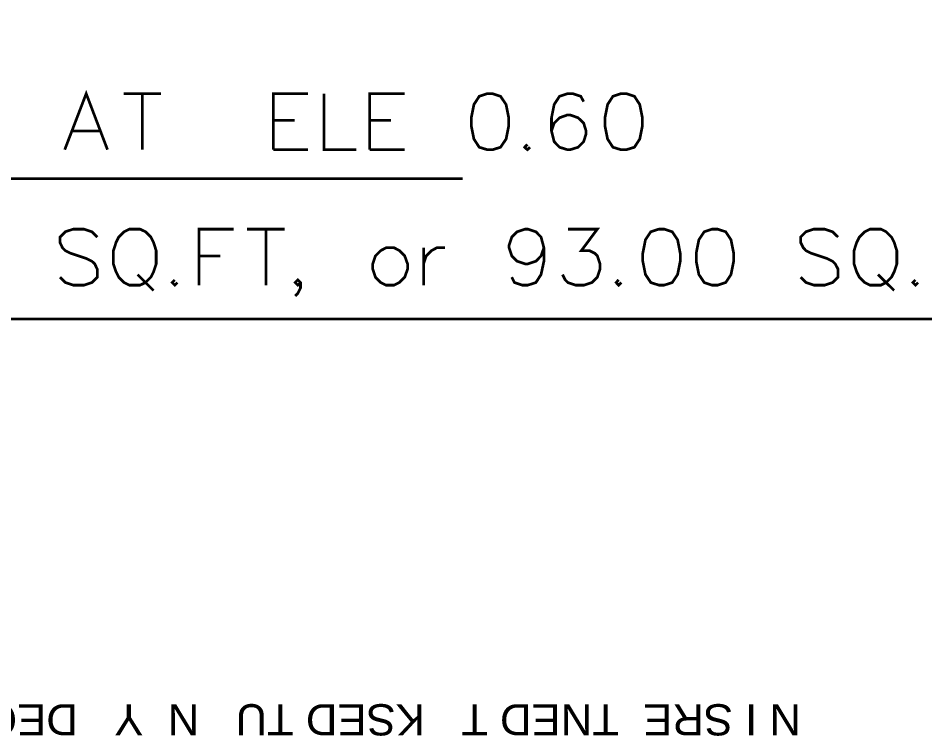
# Model space of a CAD drawing. Header units: millimetres. Extents: x 2845 to 3257, y 1294 to 1582.
# Drawn here: x 2929.4 to 3013.5, y 1294 to 1360.6 of the extents above; entities that cross this region are included whole.
import ezdxf

# ---------------------------------------------------------------- set-up
doc = ezdxf.new("R2010")
doc.units = ezdxf.units.MM
doc.layers.add('P', color=7, linetype='Continuous')
doc.layers.add('T', color=7, linetype='Continuous')
doc.styles.get("Standard").update_dxf_attribs({"font": 'arial.ttf'})

msp = doc.modelspace()

# ---------------------------------------------------------------- linework, layer by layer
at = {"layer": 'P', "const_width": 0.254}
for points in [[(2845.856, 1542.562), (3256.172, 1542.562), (3256.172, 1332.694), (2845.856, 1332.694), (2845.856, 1542.562)], [(2933.715, 1348.411), (2935.708, 1353.614), (2937.684, 1348.411)], [(2939.183, 1353.614), (2942.658, 1353.614)], [(2940.912, 1353.614), (2940.912, 1348.411)], [(2953.065, 1348.411), (2953.065, 1353.614), (2956.293, 1353.614)], [(2957.775, 1353.614), (2957.775, 1348.411), (2960.756, 1348.411)], [(2962.008, 1348.411), (2962.008, 1353.614), (2965.236, 1353.614)], [(2972.909, 1353.614), (2972.168, 1353.367), (2971.674, 1352.609), (2971.427, 1351.374), (2971.427, 1350.633), (2971.674, 1349.398), (2972.168, 1348.64), (2972.909, 1348.411), (2973.403, 1348.411), (2974.143, 1348.64), (2974.655, 1349.398), (2974.902, 1350.633), (2974.902, 1351.374), (2974.655, 1352.609), (2974.143, 1353.367), (2973.403, 1353.614), (2972.909, 1353.614)], [(2981.852, 1352.873), (2981.587, 1353.367), (2980.846, 1353.614), (2980.352, 1353.614), (2979.612, 1353.367), (2979.118, 1352.609), (2978.871, 1351.374), (2978.871, 1350.139), (2979.118, 1349.151), (2979.612, 1348.64), (2980.352, 1348.411), (2980.599, 1348.411), (2981.34, 1348.64), (2981.852, 1349.151), (2982.081, 1349.892), (2982.081, 1350.139), (2981.852, 1350.88), (2981.34, 1351.374), (2980.599, 1351.638), (2980.352, 1351.638), (2979.612, 1351.374), (2979.118, 1350.88), (2978.871, 1350.139)], [(2985.309, 1353.614), (2984.568, 1353.367), (2984.074, 1352.609), (2983.827, 1351.374), (2983.827, 1350.633), (2984.074, 1349.398), (2984.568, 1348.64), (2985.309, 1348.411), (2985.82, 1348.411), (2986.561, 1348.64), (2987.055, 1349.398), (2987.302, 1350.633), (2987.302, 1351.374), (2987.055, 1352.609), (2986.561, 1353.367), (2985.82, 1353.614), (2985.309, 1353.614)], [(2953.065, 1351.127), (2955.058, 1351.127)], [(2962.008, 1351.127), (2963.983, 1351.127)], [(2934.474, 1350.139), (2936.943, 1350.139)], [(2953.065, 1348.411), (2956.293, 1348.411)], [(2962.008, 1348.411), (2965.236, 1348.411)], [(2976.631, 1348.904), (2976.384, 1348.64), (2976.631, 1348.411), (2976.878, 1348.64)], [(2872.244, 1345.712), (2970.616, 1345.712)], [(2936.731, 1340.297), (2936.238, 1340.791), (2935.497, 1341.037), (2934.509, 1341.037), (2933.768, 1340.791), (2933.274, 1340.297), (2933.274, 1339.803), (2933.503, 1339.309), (2933.768, 1339.044), (2934.262, 1338.797), (2935.744, 1338.303), (2936.238, 1338.056), (2936.502, 1337.81), (2936.731, 1337.316), (2936.731, 1336.575), (2936.238, 1336.081), (2935.497, 1335.834), (2934.509, 1335.834), (2933.768, 1336.081), (2933.274, 1336.575)], [(2939.712, 1341.037), (2939.218, 1340.791), (2938.725, 1340.297), (2938.478, 1339.803), (2938.231, 1339.044), (2938.231, 1337.81), (2938.478, 1337.069), (2938.725, 1336.575), (2939.218, 1336.081), (2939.712, 1335.834), (2940.7, 1335.834), (2941.212, 1336.081), (2941.706, 1336.575), (2941.953, 1337.069), (2942.199, 1337.81), (2942.199, 1339.044), (2941.953, 1339.803), (2941.706, 1340.297), (2941.212, 1340.791), (2940.7, 1341.037), (2939.712, 1341.037)], [(2946.168, 1335.834), (2946.168, 1341.037), (2949.378, 1341.037)], [(2950.631, 1341.037), (2954.106, 1341.037)], [(2952.377, 1341.037), (2952.377, 1335.834)], [(2978.165, 1339.309), (2977.901, 1338.55), (2977.424, 1338.056), (2976.666, 1337.81), (2976.419, 1337.81), (2975.678, 1338.056), (2975.184, 1338.55), (2974.937, 1339.309), (2974.937, 1339.538), (2975.184, 1340.297), (2975.678, 1340.791), (2976.419, 1341.037), (2976.666, 1341.037), (2977.424, 1340.791), (2977.901, 1340.297), (2978.165, 1339.309), (2978.165, 1338.056), (2977.901, 1336.822), (2977.424, 1336.081), (2976.666, 1335.834), (2976.172, 1335.834), (2975.431, 1336.081), (2975.184, 1336.575)], [(2980.388, 1341.037), (2983.122, 1341.037), (2981.64, 1339.044), (2982.381, 1339.044), (2982.875, 1338.797), (2983.122, 1338.55), (2983.369, 1337.81), (2983.369, 1337.316), (2983.122, 1336.575), (2982.628, 1336.081), (2981.869, 1335.834), (2981.128, 1335.834), (2980.388, 1336.081), (2980.141, 1336.328), (2979.894, 1336.822)], [(2988.837, 1341.037), (2988.078, 1340.791), (2987.584, 1340.05), (2987.337, 1338.797), (2987.337, 1338.056), (2987.584, 1336.822), (2988.078, 1336.081), (2988.837, 1335.834), (2989.313, 1335.834), (2990.071, 1336.081), (2990.565, 1336.822), (2990.812, 1338.056), (2990.812, 1338.797), (2990.565, 1340.05), (2990.071, 1340.791), (2989.313, 1341.037), (2988.837, 1341.037)], [(2993.776, 1341.037), (2993.035, 1340.791), (2992.541, 1340.05), (2992.294, 1338.797), (2992.294, 1338.056), (2992.541, 1336.822), (2993.035, 1336.081), (2993.776, 1335.834), (2994.287, 1335.834), (2995.028, 1336.081), (2995.522, 1336.822), (2995.769, 1338.056), (2995.769, 1338.797), (2995.522, 1340.05), (2995.028, 1340.791), (2994.287, 1341.037), (2993.776, 1341.037)], [(3005.453, 1340.297), (3004.941, 1340.791), (3004.2, 1341.037), (3003.212, 1341.037), (3002.472, 1340.791), (3001.978, 1340.297), (3001.978, 1339.803), (3002.225, 1339.309), (3002.472, 1339.044), (3002.965, 1338.797), (3004.447, 1338.303), (3004.941, 1338.056), (3005.188, 1337.81), (3005.453, 1337.316), (3005.453, 1336.575), (3004.941, 1336.081), (3004.2, 1335.834), (3003.212, 1335.834), (3002.472, 1336.081), (3001.978, 1336.575)], [(3008.416, 1341.037), (3007.922, 1340.791), (3007.428, 1340.297), (3007.181, 1339.803), (3006.934, 1339.044), (3006.934, 1337.81), (3007.181, 1337.069), (3007.428, 1336.575), (3007.922, 1336.081), (3008.416, 1335.834), (3009.421, 1335.834), (3009.915, 1336.081), (3010.409, 1336.575), (3010.656, 1337.069), (3010.903, 1337.81), (3010.903, 1339.044), (3010.656, 1339.803), (3010.409, 1340.297), (3009.915, 1340.791), (3009.421, 1341.037), (3008.416, 1341.037)], [(2963.525, 1339.309), (2963.031, 1339.044), (2962.537, 1338.55), (2962.29, 1337.81), (2962.29, 1337.316), (2962.537, 1336.575), (2963.031, 1336.081), (2963.525, 1335.834), (2964.266, 1335.834), (2964.76, 1336.081), (2965.253, 1336.575), (2965.518, 1337.316), (2965.518, 1337.81), (2965.253, 1338.55), (2964.76, 1339.044), (2964.266, 1339.309), (2963.525, 1339.309)], [(2967, 1335.834), (2967, 1339.309)], [(2967, 1337.81), (2967.247, 1338.55), (2967.741, 1339.044), (2968.234, 1339.309), (2968.993, 1339.309)], [(2946.168, 1338.55), (2948.144, 1338.55)], [(2940.471, 1336.822), (2941.953, 1335.34)], [(3009.157, 1336.822), (3010.656, 1335.34)], [(2943.928, 1336.328), (2943.681, 1336.081), (2943.928, 1335.834), (2944.175, 1336.081)], [(2955.587, 1336.081), (2955.34, 1335.834), (2955.093, 1336.081), (2955.34, 1336.328), (2955.587, 1336.081), (2955.587, 1335.569), (2955.34, 1335.076), (2955.093, 1334.829)], [(2985.097, 1336.328), (2984.868, 1336.081), (2985.097, 1335.834), (2985.362, 1336.081)], [(3012.632, 1336.328), (3012.385, 1336.081), (3012.632, 1335.834), (3012.878, 1336.081)]]:
    msp.add_lwpolyline(points, dxfattribs=at)

# ---------------------------------------------------------------- texts
at = {"layer": 'T', "insert": (3002.005, 1294.038), "char_height": 2.9, "attachment_point": 1, "rotation": 180}
msp.add_mtext('{\\fArial|b0|i0|c0|p18;N I SRE  TNED T   KSED TU   N  Y   DECUDO PRBAAOSUVO}', dxfattribs=at)

doc.saveas('drawing.dxf')
